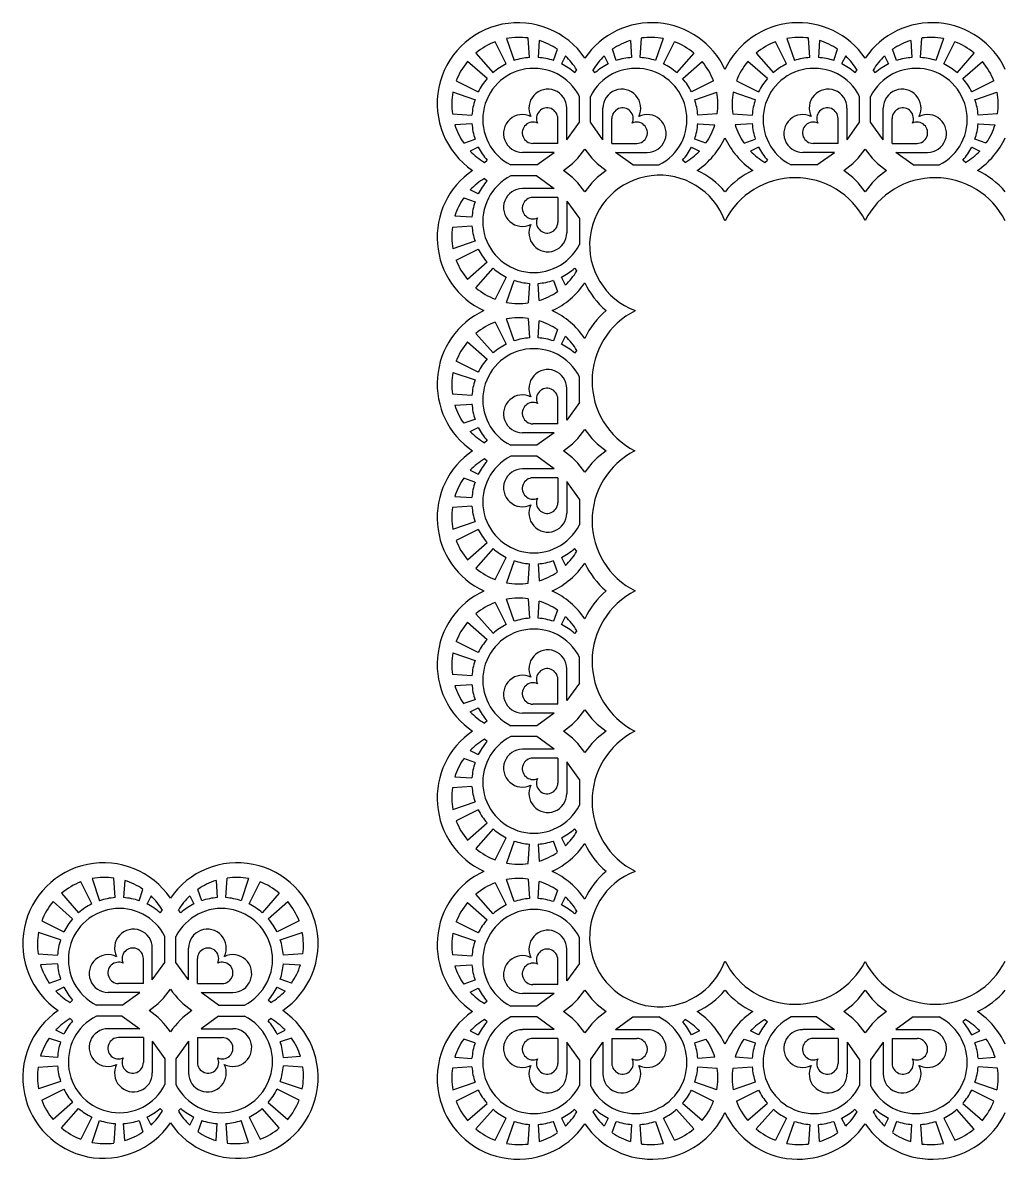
# Model space of a CAD drawing. Extents: x 252 to 535, y 219 to 426.
# Drawn here: x 252.4 to 431.4, y 218.9 to 426 of the extents above; entities that cross this region are included whole.
import ezdxf

# ---------------------------------------------------------------- set-up
doc = ezdxf.new("R2010")
doc.units = 0
doc.layers.get('0').update_dxf_attribs({"linetype": 'CONTINUOUS'})

msp = doc.modelspace()

# ---------------------------------------------------------------- linework, layer by layer
for p, q in [((340.49, 418.47), (338.49, 422.5)), ((340.57, 423.08), (341.92, 419.07)), ((344.74, 419.63), (344.5, 423.18)), ((346.5, 422.74), (346.29, 419.63)), ((363.13, 422.74), (363.34, 419.63)), ((364.89, 419.63), (365.14, 423.18)), ((369.07, 423.08), (367.72, 419.07)), ((369.15, 418.47), (371.15, 422.5)), ((391.56, 418.47), (389.56, 422.5)), ((391.64, 423.08), (392.99, 419.07)), ((395.81, 419.63), (395.57, 423.18)), ((397.57, 422.74), (397.36, 419.63)), ((414.2, 422.74), (414.41, 419.63)), ((415.96, 419.63), (416.2, 423.18)), ((420.14, 423.08), (418.79, 419.07)), ((420.22, 418.47), (422.21, 422.5)), ((334.98, 420.44), (338.09, 416.87)), ((349.11, 419.07), (349.81, 421.13)), ((360.52, 419.07), (359.83, 421.13)), ((374.65, 420.44), (371.54, 416.87)), ((386.05, 420.44), (389.16, 416.87)), ((400.18, 419.07), (400.88, 421.13)), ((411.59, 419.07), (410.9, 421.13)), ((425.72, 420.44), (422.61, 416.87)), ((337, 415.78), (333.43, 418.89)), ((351.27, 419.94), (350.54, 418.47)), ((358.36, 419.94), (359.09, 418.47)), ((372.64, 415.78), (376.21, 418.89)), ((388.07, 415.78), (384.5, 418.89)), ((402.34, 419.94), (401.61, 418.47)), ((409.43, 419.94), (410.16, 418.47)), ((423.71, 415.78), (427.28, 418.89)), ((352.94, 416.87), (353.35, 417.35)), ((356.69, 416.87), (356.28, 417.35)), ((404.01, 416.87), (404.42, 417.35)), ((407.76, 416.87), (407.35, 417.35)), ((331.38, 415.38), (335.4, 413.38)), ((378.26, 415.38), (374.24, 413.38)), ((382.44, 415.38), (386.47, 413.38)), ((429.33, 415.38), (425.31, 413.38)), ((334.8, 411.95), (330.79, 413.3)), ((353.82, 407.83), (353.82, 412.55)), ((355.82, 407.83), (355.82, 412.55)), ((374.83, 411.95), (378.84, 413.3)), ((385.87, 411.95), (381.86, 413.3)), ((404.89, 407.83), (404.89, 412.55)), ((406.89, 407.83), (406.89, 412.55)), ((425.9, 411.95), (429.91, 413.3)), ((351.52, 404.66), (351.52, 410.43)), ((358.12, 404.66), (358.12, 410.43)), ((402.59, 404.66), (402.59, 410.43)), ((409.19, 404.66), (409.19, 410.43)), ((330.69, 409.37), (334.24, 409.13)), ((349.9, 403.97), (349.9, 408.51)), ((359.73, 403.97), (359.73, 408.51)), ((378.94, 409.37), (375.39, 409.13)), ((381.76, 409.37), (385.31, 409.13)), ((400.97, 403.97), (400.97, 408.51)), ((410.8, 403.97), (410.8, 408.51)), ((430.01, 409.37), (426.46, 409.13)), ((334.24, 407.58), (331.14, 407.37)), ((351.52, 404.66), (353.82, 407.83)), ((358.12, 404.66), (355.82, 407.83)), ((375.39, 407.58), (378.5, 407.37)), ((385.31, 407.58), (382.21, 407.37)), ((402.59, 404.66), (404.89, 407.83)), ((409.19, 404.66), (406.89, 407.83)), ((426.46, 407.58), (429.57, 407.37)), ((332.75, 404.06), (334.81, 404.76)), ((349.9, 403.97), (345.36, 403.97)), ((359.73, 403.97), (364.27, 403.97)), ((376.89, 404.06), (374.83, 404.76)), ((383.82, 404.06), (385.87, 404.76)), ((400.97, 403.97), (396.43, 403.97)), ((410.8, 403.97), (415.34, 403.97)), ((427.96, 404.06), (425.9, 404.76)), ((335.4, 403.33), (333.93, 402.6)), ((349.21, 402.36), (343.44, 402.36)), ((346.04, 400.06), (349.21, 402.36)), ((363.59, 400.06), (360.42, 402.36)), ((360.42, 402.36), (366.19, 402.36)), ((374.24, 403.33), (375.7, 402.6)), ((386.47, 403.33), (385, 402.6)), ((400.28, 402.36), (394.51, 402.36)), ((397.11, 400.06), (400.28, 402.36)), ((411.49, 402.36), (417.26, 402.36)), ((414.66, 400.06), (411.49, 402.36)), ((425.3, 403.33), (426.77, 402.6)), ((336.52, 400.52), (337, 400.93)), ((346.04, 400.06), (341.32, 400.06)), ((363.59, 400.06), (368.31, 400.06)), ((373.11, 400.52), (372.63, 400.93)), ((387.59, 400.52), (388.07, 400.93)), ((397.11, 400.06), (392.39, 400.06)), ((414.66, 400.06), (419.38, 400.06)), ((424.18, 400.52), (423.7, 400.93)), ((336.52, 397.59), (337, 397.18)), ((346.04, 398.06), (341.32, 398.06)), ((346.04, 398.06), (349.21, 395.76)), ((335.4, 394.79), (333.93, 395.51)), ((349.21, 395.76), (343.44, 395.76)), ((332.75, 394.05), (334.81, 393.36)), ((349.9, 394.14), (345.36, 394.14)), ((349.9, 394.14), (349.9, 389.6)), ((351.52, 393.45), (351.52, 387.68)), ((351.52, 393.45), (353.82, 390.28)), ((334.24, 390.53), (331.14, 390.74)), ((353.82, 390.28), (353.82, 385.56)), ((330.69, 388.74), (334.24, 388.98)), ((334.8, 386.16), (330.79, 384.81)), ((331.38, 382.73), (335.4, 384.73)), ((337, 382.33), (333.43, 379.22)), ((334.98, 377.67), (338.09, 381.24)), ((352.94, 381.24), (353.35, 380.76)), ((340.49, 379.64), (338.49, 375.62)), ((340.57, 375.03), (341.92, 379.04)), ((349.11, 379.04), (349.81, 376.98)), ((351.27, 378.17), (350.54, 379.64)), ((344.74, 378.48), (344.5, 374.93)), ((346.5, 375.37), (346.29, 378.48)), ((338.49, 371.43), (340.49, 367.41)), ((341.92, 368), (340.57, 372.01)), ((344.5, 372.11), (344.74, 368.56)), ((346.29, 368.56), (346.5, 371.67)), ((338.09, 365.81), (334.98, 369.38)), ((349.81, 370.06), (349.12, 368)), ((350.55, 367.4), (351.27, 368.87)), ((333.43, 367.82), (337, 364.71)), ((353.36, 366.28), (352.94, 365.8)), ((335.4, 362.32), (331.38, 364.32)), ((330.79, 362.24), (334.81, 360.89)), ((353.82, 356.76), (353.82, 361.48)), ((334.24, 358.06), (330.69, 358.31)), ((351.52, 353.59), (351.52, 359.36)), ((331.14, 356.3), (334.24, 356.51)), ((349.9, 352.9), (349.9, 357.44)), ((353.82, 356.76), (351.52, 353.59)), ((334.8, 353.69), (332.75, 353)), ((333.93, 351.53), (335.4, 352.26)), ((349.9, 352.9), (345.36, 352.9)), ((349.21, 351.29), (343.44, 351.29)), ((349.21, 351.29), (346.04, 348.99)), ((337, 349.86), (336.52, 349.45)), ((346.04, 348.99), (341.32, 348.99)), ((337, 346.11), (336.52, 346.52)), ((346.04, 346.99), (341.32, 346.99)), ((349.21, 344.69), (346.04, 346.99)), ((333.93, 344.44), (335.4, 343.71)), ((349.21, 344.69), (343.44, 344.69)), ((334.8, 342.28), (332.75, 342.98)), ((349.9, 343.07), (345.36, 343.07)), ((349.9, 343.07), (349.9, 338.53)), ((353.82, 339.21), (351.52, 342.38)), ((351.52, 342.38), (351.52, 336.61)), ((331.14, 339.67), (334.24, 339.46)), ((334.24, 337.91), (330.69, 337.67)), ((353.82, 339.21), (353.82, 334.49)), ((330.79, 333.74), (334.81, 335.09)), ((335.4, 333.66), (331.38, 331.66)), ((333.43, 328.15), (337, 331.26)), ((338.09, 330.17), (334.98, 326.6)), ((353.36, 329.69), (352.94, 330.17)), ((338.49, 324.54), (340.49, 328.57)), ((341.92, 327.97), (340.57, 323.96)), ((344.5, 323.86), (344.74, 327.41)), ((346.29, 327.41), (346.5, 324.31)), ((349.81, 325.92), (349.12, 327.97)), ((350.55, 328.57), (351.27, 327.1)), ((341.92, 316.93), (340.57, 320.94)), ((344.5, 321.04), (344.74, 317.49)), ((338.49, 320.36), (340.49, 316.34)), ((346.29, 317.49), (346.5, 320.6)), ((349.81, 318.99), (349.12, 316.93)), ((338.09, 314.74), (334.98, 318.31)), ((350.55, 316.34), (351.27, 317.8)), ((333.43, 316.75), (337, 313.64)), ((353.36, 315.21), (352.94, 314.73)), ((335.4, 311.25), (331.38, 313.25)), ((330.79, 311.17), (334.81, 309.82)), ((353.82, 305.69), (353.82, 310.41)), ((334.24, 306.99), (330.69, 307.24)), ((351.52, 302.52), (351.52, 308.29)), ((331.14, 305.23), (334.24, 305.44)), ((349.9, 301.83), (349.9, 306.37)), ((353.82, 305.69), (351.52, 302.52)), ((334.8, 302.62), (332.75, 301.93)), ((333.93, 300.46), (335.4, 301.19)), ((349.21, 300.22), (343.44, 300.22)), ((349.9, 301.83), (345.36, 301.83)), ((349.21, 300.22), (346.04, 297.92)), ((337, 298.79), (336.52, 298.38)), ((346.04, 297.92), (341.32, 297.92)), ((337, 295.04), (336.52, 295.45)), ((346.04, 295.92), (341.32, 295.92)), ((349.21, 293.62), (346.04, 295.92)), ((333.93, 293.37), (335.4, 292.65)), ((349.21, 293.62), (343.44, 293.62)), ((349.9, 292), (345.36, 292)), ((349.9, 292), (349.9, 287.46)), ((334.8, 291.22), (332.75, 291.91)), ((351.52, 291.31), (351.52, 285.54)), ((353.82, 288.14), (351.52, 291.31)), ((331.14, 288.6), (334.24, 288.39)), ((353.82, 288.14), (353.82, 283.42)), ((334.24, 286.84), (330.69, 286.6)), ((330.79, 282.67), (334.81, 284.02)), ((335.4, 282.59), (331.38, 280.59)), ((333.43, 277.08), (337, 280.19)), ((338.09, 279.1), (334.98, 275.53)), ((338.49, 273.48), (340.49, 277.5)), ((350.55, 277.5), (351.27, 276.03)), ((353.36, 278.62), (352.94, 279.1)), ((341.92, 276.9), (340.57, 272.89)), ((344.5, 272.79), (344.74, 276.34)), ((346.29, 276.34), (346.5, 273.24)), ((349.81, 274.85), (349.12, 276.91)), ((264.98, 265.44), (262.98, 269.46)), ((265.06, 270.05), (266.41, 266.04)), ((269.23, 266.6), (268.99, 270.15)), ((271, 269.71), (270.78, 266.6)), ((287.62, 269.71), (287.84, 266.6)), ((289.38, 266.6), (289.63, 270.15)), ((293.56, 270.05), (292.21, 266.04)), ((293.64, 265.44), (295.64, 269.46)), ((338.49, 269.29), (340.49, 265.27)), ((341.92, 265.86), (340.57, 269.87)), ((344.5, 269.97), (344.74, 266.42)), ((346.29, 266.42), (346.5, 269.53)), ((259.47, 267.41), (262.58, 263.84)), ((273.61, 266.04), (274.3, 268.1)), ((285.01, 266.04), (284.32, 268.1)), ((299.15, 267.41), (296.03, 263.84)), ((338.09, 263.67), (334.98, 267.24)), ((349.81, 267.92), (349.12, 265.86)), ((261.49, 262.75), (257.92, 265.86)), ((275.77, 266.91), (275.04, 265.44)), ((282.85, 266.91), (283.58, 265.44)), ((297.13, 262.75), (300.7, 265.86)), ((333.43, 265.68), (337, 262.57)), ((350.55, 265.27), (351.27, 266.73)), ((277.43, 263.84), (277.85, 264.32)), ((281.19, 263.84), (280.77, 264.32)), ((353.36, 264.14), (352.94, 263.67)), ((255.87, 262.35), (259.89, 260.35)), ((302.75, 262.35), (298.73, 260.35)), ((335.4, 260.18), (331.38, 262.18)), ((259.3, 258.92), (255.28, 260.27)), ((278.31, 254.8), (278.31, 259.52)), ((280.31, 254.8), (280.31, 259.52)), ((299.32, 258.92), (303.34, 260.27)), ((330.79, 260.1), (334.81, 258.75)), ((353.82, 254.62), (353.82, 259.34)), ((276.01, 251.63), (276.01, 257.4)), ((282.61, 251.63), (282.61, 257.4)), ((351.52, 251.45), (351.52, 257.22)), ((255.18, 256.34), (258.74, 256.1)), ((274.39, 250.94), (274.39, 255.48)), ((276.01, 251.63), (278.31, 254.8)), ((282.61, 251.63), (280.31, 254.8)), ((284.23, 250.94), (284.23, 255.48)), ((303.44, 256.34), (299.88, 256.1)), ((334.24, 255.92), (330.69, 256.17)), ((349.9, 250.76), (349.9, 255.3)), ((258.74, 254.55), (255.63, 254.34)), ((299.88, 254.55), (302.99, 254.34)), ((331.14, 254.16), (334.24, 254.37)), ((353.82, 254.62), (351.52, 251.45)), ((257.24, 251.03), (259.3, 251.72)), ((274.39, 250.94), (269.86, 250.94)), ((284.23, 250.94), (288.76, 250.94)), ((301.38, 251.03), (299.32, 251.72)), ((334.8, 251.55), (332.75, 250.86)), ((349.9, 250.76), (345.36, 250.76)), ((259.89, 250.29), (258.43, 249.57)), ((273.71, 249.32), (267.94, 249.32)), ((270.54, 247.02), (273.71, 249.32)), ((284.91, 249.32), (290.68, 249.32)), ((288.08, 247.02), (284.91, 249.32)), ((298.73, 250.29), (300.19, 249.57)), ((333.93, 249.39), (335.4, 250.12)), ((349.21, 249.15), (343.44, 249.15)), ((349.21, 249.15), (346.04, 246.85)), ((261.02, 247.49), (261.49, 247.9)), ((270.54, 247.02), (265.81, 247.02)), ((288.08, 247.02), (292.8, 247.02)), ((297.6, 247.49), (297.13, 247.9)), ((337, 247.72), (336.52, 247.31)), ((346.04, 246.85), (341.32, 246.85)), ((261.02, 244.56), (261.49, 244.15)), ((270.54, 245.02), (265.81, 245.02)), ((270.54, 245.02), (273.71, 242.72)), ((288.08, 245.02), (284.91, 242.72)), ((288.08, 245.02), (292.8, 245.02)), ((297.6, 244.56), (297.13, 244.15)), ((337, 243.97), (336.52, 244.39)), ((346.04, 244.85), (341.32, 244.85)), ((349.21, 242.55), (346.04, 244.85)), ((360.42, 242.55), (363.59, 244.85)), ((363.59, 244.85), (368.31, 244.85)), ((372.64, 243.97), (373.11, 244.39)), ((387.59, 244.39), (388.07, 243.97)), ((397.11, 244.85), (392.39, 244.85)), ((397.11, 244.85), (400.28, 242.55)), ((414.66, 244.85), (411.49, 242.55)), ((414.66, 244.85), (419.38, 244.85)), ((424.18, 244.39), (423.7, 243.97)), ((259.89, 241.75), (258.43, 242.48)), ((273.71, 242.72), (267.94, 242.72)), ((284.91, 242.72), (290.68, 242.72)), ((298.73, 241.75), (300.19, 242.48)), ((333.93, 242.3), (335.4, 241.58)), ((349.21, 242.55), (343.44, 242.55)), ((360.42, 242.55), (366.19, 242.55)), ((375.7, 242.3), (374.24, 241.58)), ((386.47, 241.58), (385, 242.3)), ((400.28, 242.55), (394.51, 242.55)), ((411.49, 242.55), (417.26, 242.55)), ((425.3, 241.58), (426.77, 242.3)), ((257.24, 241.02), (259.3, 240.32)), ((274.39, 241.11), (269.86, 241.11)), ((274.39, 241.11), (274.39, 236.57)), ((276.01, 240.42), (276.01, 234.65)), ((276.01, 240.42), (278.31, 237.25)), ((282.61, 240.42), (280.31, 237.25)), ((282.61, 240.42), (282.61, 234.65)), ((284.23, 241.11), (288.76, 241.11)), ((284.23, 241.11), (284.23, 236.57)), ((301.38, 241.02), (299.32, 240.32)), ((334.8, 240.15), (332.75, 240.84)), ((349.9, 240.93), (345.36, 240.93)), ((349.9, 240.93), (349.9, 236.39)), ((353.82, 237.07), (351.52, 240.24)), ((351.52, 240.24), (351.52, 234.47)), ((355.82, 237.07), (358.12, 240.24)), ((358.12, 240.24), (358.12, 234.47)), ((359.73, 240.93), (359.73, 236.39)), ((359.73, 240.93), (364.27, 240.93)), ((374.83, 240.15), (376.89, 240.84)), ((383.82, 240.84), (385.87, 240.15)), ((400.97, 240.93), (396.43, 240.93)), ((400.97, 240.93), (400.97, 236.39)), ((402.59, 240.24), (404.89, 237.07)), ((402.59, 240.24), (402.59, 234.47)), ((409.19, 240.24), (406.89, 237.07)), ((409.19, 240.24), (409.19, 234.47)), ((410.8, 240.93), (410.8, 236.39)), ((410.8, 240.93), (415.34, 240.93)), ((427.96, 240.84), (425.9, 240.15)), ((258.74, 237.5), (255.63, 237.71)), ((278.31, 237.25), (278.31, 232.53)), ((280.31, 237.25), (280.31, 232.53)), ((299.88, 237.5), (302.99, 237.71)), ((331.14, 237.53), (334.24, 237.32)), ((353.82, 237.07), (353.82, 232.35)), ((355.82, 237.07), (355.82, 232.35)), ((378.5, 237.53), (375.39, 237.32)), ((385.31, 237.32), (382.21, 237.54)), ((404.89, 237.07), (404.89, 232.35)), ((406.89, 237.07), (406.89, 232.35)), ((426.46, 237.32), (429.57, 237.54)), ((255.18, 235.71), (258.74, 235.95)), ((303.44, 235.71), (299.88, 235.95)), ((334.24, 235.77), (330.69, 235.53)), ((375.39, 235.77), (378.94, 235.53)), ((381.76, 235.53), (385.31, 235.77)), ((430.01, 235.53), (426.46, 235.77)), ((259.3, 233.13), (255.28, 231.78)), ((299.32, 233.13), (303.34, 231.78)), ((330.79, 231.6), (334.81, 232.95)), ((378.84, 231.6), (374.83, 232.95)), ((385.87, 232.95), (381.86, 231.6)), ((425.9, 232.95), (429.91, 231.6)), ((255.87, 229.7), (259.89, 231.7)), ((302.75, 229.7), (298.73, 231.7)), ((335.4, 231.52), (331.38, 229.52)), ((374.24, 231.52), (378.26, 229.52)), ((382.44, 229.52), (386.47, 231.52)), ((429.33, 229.52), (425.31, 231.52)), ((261.49, 229.3), (257.92, 226.19)), ((259.47, 224.64), (262.58, 228.21)), ((277.43, 228.2), (277.85, 227.73)), ((280.77, 227.73), (281.19, 228.2)), ((299.15, 224.64), (296.03, 228.21)), ((297.13, 229.3), (300.7, 226.19)), ((333.43, 226.01), (337, 229.12)), ((338.09, 228.03), (334.98, 224.46)), ((353.36, 227.55), (352.94, 228.03)), ((356.28, 227.55), (356.69, 228.03)), ((371.54, 228.03), (374.65, 224.46)), ((376.2, 226.01), (372.63, 229.12)), ((388.07, 229.12), (384.5, 226.01)), ((386.05, 224.46), (389.16, 228.03)), ((404.01, 228.03), (404.42, 227.55)), ((407.76, 228.03), (407.35, 227.55)), ((425.72, 224.46), (422.61, 228.03)), ((423.71, 229.12), (427.28, 226.01)), ((264.98, 226.61), (262.98, 222.58)), ((265.06, 222), (266.41, 226.01)), ((273.61, 226.01), (274.3, 223.95)), ((275.77, 225.14), (275.04, 226.6)), ((282.85, 225.14), (283.58, 226.6)), ((285.01, 226.01), (284.32, 223.95)), ((293.56, 222), (292.21, 226.01)), ((293.64, 226.61), (295.64, 222.58)), ((338.49, 222.41), (340.49, 226.43)), ((341.92, 225.84), (340.57, 221.82)), ((349.81, 223.78), (349.12, 225.84)), ((350.55, 226.43), (351.27, 224.96)), ((359.09, 226.43), (358.36, 224.96)), ((359.82, 223.78), (360.52, 225.84)), ((367.71, 225.84), (369.06, 221.82)), ((371.14, 222.41), (369.14, 226.43)), ((391.56, 226.43), (389.56, 222.41)), ((391.64, 221.82), (392.99, 225.84)), ((400.18, 225.84), (400.88, 223.78)), ((402.34, 224.96), (401.61, 226.43)), ((409.43, 224.96), (410.16, 226.43)), ((411.59, 225.84), (410.9, 223.78)), ((420.14, 221.82), (418.79, 225.84)), ((420.22, 226.43), (422.21, 222.41)), ((269.23, 225.45), (268.99, 221.9)), ((271, 222.34), (270.78, 225.45)), ((287.62, 222.34), (287.84, 225.45)), ((289.38, 225.45), (289.63, 221.9)), ((344.5, 221.72), (344.74, 225.27)), ((346.29, 225.27), (346.5, 222.17)), ((363.34, 225.27), (363.13, 222.17)), ((365.13, 221.72), (364.89, 225.27)), ((395.81, 225.27), (395.57, 221.72)), ((397.57, 222.17), (397.36, 225.27)), ((414.2, 222.17), (414.41, 225.27)), ((415.96, 225.27), (416.2, 221.72))]:
    msp.add_line(p, q)
for centre, radius, start, end in [((342.64, 411.24), 14.73, 34.2296, 235.7704), ((367, 411.24), 14.73, 24.9882, 145.7704), ((393.7, 411.24), 14.73, 34.2296, 155.0118), ((418.07, 411.24), 14.73, 24.9882, 145.7704), ((342.84, 411.03), 12.27, 110.7984, 129.8686), ((342.84, 411.03), 12.27, 82.2481, 100.6932), ((342.84, 411.03), 12.27, 55.4087, 72.6411), ((366.79, 411.03), 12.27, 107.3589, 124.5913), ((366.79, 411.03), 12.27, 79.3068, 97.7519), ((366.79, 411.03), 12.27, 50.1314, 69.2016), ((393.91, 411.03), 12.27, 110.7984, 129.8686), ((393.91, 411.03), 12.27, 82.2481, 100.6932), ((393.91, 411.03), 12.27, 55.4087, 72.6411), ((417.86, 411.03), 12.27, 107.3589, 124.5913), ((417.86, 411.03), 12.27, 79.3068, 97.7519), ((417.86, 411.03), 12.27, 50.1314, 69.2016), ((342.84, 411.03), 12.27, 140.1422, 159.2124), ((345.52, 408.36), 11.3, 116.4313, 131.077), ((345.52, 408.36), 11.3, 93.9313, 108.577), ((345.52, 408.36), 11.3, 71.4313, 86.077), ((345.52, 408.36), 11.3, 48.9313, 63.577), ((342.84, 411.03), 12.27, 31.022, 46.5887), ((366.79, 411.03), 12.27, 133.4113, 148.978), ((364.12, 408.36), 11.3, 116.423, 131.0687), ((364.12, 408.36), 11.3, 93.923, 108.5687), ((364.12, 408.36), 11.3, 71.423, 86.0687), ((364.12, 408.36), 11.3, 48.923, 63.5687), ((366.79, 411.03), 12.27, 20.7876, 39.8578), ((393.91, 411.03), 12.27, 140.1422, 159.2124), ((396.59, 408.36), 11.3, 116.4313, 131.077), ((396.59, 408.36), 11.3, 93.9313, 108.577), ((396.59, 408.36), 11.3, 71.4313, 86.077), ((396.59, 408.36), 11.3, 48.9313, 63.577), ((393.91, 411.03), 12.27, 31.022, 46.5887), ((417.86, 411.03), 12.27, 133.4113, 148.978), ((415.19, 408.36), 11.3, 116.423, 131.0687), ((415.19, 408.36), 11.3, 93.923, 108.5687), ((415.19, 408.36), 11.3, 71.423, 86.0687), ((415.19, 408.36), 11.3, 48.923, 63.5687), ((417.86, 411.03), 12.27, 20.7876, 39.8578), ((345.52, 408.36), 9.3, 26.8143, 243.1857), ((364.12, 408.36), 9.3, 296.8143, 153.1857), ((396.59, 408.36), 9.3, 26.8143, 243.1857), ((415.19, 408.36), 9.3, 296.8143, 153.1857), ((345.52, 408.36), 11.3, 138.9313, 153.577), ((364.12, 408.36), 11.3, 26.423, 41.0687), ((396.59, 408.36), 11.3, 138.9313, 153.577), ((415.19, 408.36), 11.3, 26.423, 41.0687), ((342.84, 411.03), 12.27, 169.3174, 187.7622), ((348.07, 410.43), 3.44, 0, 206.893), ((361.56, 410.43), 3.44, 333.107, 180), ((366.79, 411.03), 12.27, 352.2378, 10.6826), ((393.91, 411.03), 12.27, 169.3174, 187.7622), ((399.14, 410.43), 3.44, 0, 206.893), ((412.63, 410.43), 3.44, 333.107, 180), ((417.86, 411.03), 12.27, 352.2378, 10.6826), ((345.52, 408.36), 11.3, 161.4313, 176.077), ((347.95, 408.51), 1.94, 0, 205.466), ((361.68, 408.51), 1.94, 334.534, 180), ((364.12, 408.36), 11.3, 3.923, 18.5687), ((396.59, 408.36), 11.3, 161.4313, 176.077), ((399.02, 408.51), 1.94, 0, 205.466), ((412.75, 408.51), 1.94, 334.534, 180), ((415.19, 408.36), 11.3, 3.923, 18.5687), ((343.44, 405.8), 3.44, 63.107, 270), ((345.36, 405.92), 1.94, 64.534, 270), ((364.27, 405.92), 1.94, 270, 115.466), ((366.19, 405.8), 3.44, 270, 116.893), ((394.51, 405.8), 3.44, 63.107, 270), ((396.43, 405.92), 1.94, 64.534, 270), ((415.34, 405.92), 1.94, 270, 115.466), ((417.26, 405.8), 3.44, 270, 116.893), ((342.84, 411.03), 12.27, 197.369, 214.6008), ((345.52, 408.36), 11.3, 183.9313, 198.577), ((364.12, 408.36), 11.3, 341.423, 356.0687), ((366.79, 411.03), 12.27, 325.3992, 342.631), ((393.91, 411.03), 12.27, 197.369, 214.6008), ((396.59, 408.36), 11.3, 183.9313, 198.577), ((415.19, 408.36), 11.3, 341.423, 356.0687), ((417.86, 411.03), 12.27, 325.3992, 342.631), ((367, 411.24), 14.73, 304.2296, 335.0118), ((393.7, 411.24), 14.73, 204.9882, 235.7704), ((418.07, 411.24), 14.73, 304.2296, 335.0118), ((342.84, 411.03), 12.27, 223.4205, 238.9865), ((345.52, 408.36), 11.3, 206.4313, 221.077), ((342.64, 411.24), 14.73, 304.2296, 325.7704), ((367, 411.24), 14.73, 214.2296, 235.7704), ((364.12, 408.36), 11.3, 318.923, 333.5687), ((366.79, 411.03), 12.27, 301.0135, 316.5795), ((393.91, 411.03), 12.27, 223.4205, 238.9865), ((396.59, 408.36), 11.3, 206.4313, 221.077), ((393.7, 411.24), 14.73, 304.2296, 325.7704), ((418.07, 411.24), 14.73, 214.2296, 235.7704), ((415.19, 408.36), 11.3, 318.923, 333.5687), ((417.86, 411.03), 12.27, 301.0135, 316.5795), ((342.64, 386.87), 14.73, 124.2296, 245.0118), ((342.84, 387.08), 12.27, 121.0135, 136.5795), ((345.52, 389.76), 9.3, 116.8143, 333.1857), ((342.64, 386.87), 14.73, 34.2296, 55.7704), ((367, 386.87), 14.73, 124.2296, 145.7704), ((368.41, 385.46), 12.73, 20.3316, 249.6684), ((369.09, 385.69), 14.73, 40.1254, 65.1179), ((391.62, 385.69), 14.73, 114.8821, 139.8746), ((393.14, 383.41), 14.33, 27.1919, 153.135), ((393.7, 386.87), 14.73, 34.2296, 55.7704), ((418.07, 386.87), 14.73, 124.2296, 145.7704), ((418.63, 383.41), 14.33, 26.865, 152.8081), ((420.16, 385.69), 14.73, 40.1254, 65.1179), ((345.52, 389.76), 11.3, 138.923, 153.5687), ((343.44, 392.31), 3.44, 90, 296.893), ((342.84, 387.08), 12.27, 145.3992, 162.631), ((345.36, 392.19), 1.94, 90, 295.466), ((345.52, 389.76), 11.3, 161.423, 176.0687), ((348.07, 387.68), 3.44, 153.107, 360), ((347.95, 389.6), 1.94, 154.534, 360), ((342.84, 387.08), 12.27, 172.2378, 190.6826), ((345.52, 389.76), 11.3, 183.923, 198.5687), ((345.52, 389.76), 11.3, 206.423, 221.0687), ((342.84, 387.08), 12.27, 200.7876, 219.8578), ((345.52, 389.76), 11.3, 228.923, 243.5687), ((345.52, 389.76), 11.3, 296.423, 311.0687), ((345.52, 389.76), 11.3, 251.423, 266.0687), ((345.52, 389.76), 11.3, 273.923, 288.5687), ((342.84, 387.08), 12.27, 313.4113, 328.978), ((342.84, 387.08), 12.27, 230.1314, 249.2016), ((342.84, 387.08), 12.27, 287.3589, 304.5913), ((342.64, 386.87), 14.73, 294.9882, 325.7704), ((368.18, 384.79), 14.73, 204.8821, 229.8746), ((342.84, 387.08), 12.27, 259.3068, 277.7519), ((342.64, 360.17), 14.73, 114.9882, 235.7704), ((342.64, 360.17), 14.73, 34.2296, 65.0118), ((368.18, 362.26), 14.73, 130.1254, 155.1179), ((370.46, 360.73), 14.33, 116.865, 242.8081), ((342.84, 359.96), 12.27, 110.7876, 129.8578), ((342.84, 359.96), 12.27, 82.2378, 100.6826), ((342.84, 359.96), 12.27, 55.3992, 72.631), ((345.52, 357.29), 11.3, 93.923, 108.5687), ((345.52, 357.29), 11.3, 71.423, 86.0687), ((342.84, 359.96), 12.27, 31.0135, 46.5795), ((342.84, 359.96), 12.27, 140.1314, 159.2016), ((345.52, 357.29), 9.3, 26.8143, 243.1857), ((345.52, 357.29), 11.3, 116.423, 131.0687), ((345.52, 357.29), 11.3, 48.923, 63.5687), ((345.52, 357.29), 11.3, 138.923, 153.5687), ((348.07, 359.36), 3.44, 0, 206.893), ((342.84, 359.96), 12.27, 169.3068, 187.7519), ((345.52, 357.29), 11.3, 161.423, 176.0687), ((343.44, 354.73), 3.44, 63.107, 270), ((347.95, 357.44), 1.94, 0, 205.466), ((342.84, 359.96), 12.27, 197.3589, 214.5913), ((345.52, 357.29), 11.3, 183.923, 198.5687), ((345.36, 354.85), 1.94, 64.534, 270), ((345.52, 357.29), 11.3, 206.423, 221.0687), ((342.84, 359.96), 12.27, 223.4113, 238.978), ((342.64, 360.17), 14.73, 304.2296, 325.7704), ((367, 360.17), 14.73, 214.2296, 235.7704), ((342.64, 335.81), 14.73, 124.2296, 245.0118), ((342.64, 335.81), 14.73, 34.2296, 55.7704), ((367, 335.81), 14.73, 124.2296, 145.7704), ((370.46, 335.24), 14.33, 117.1919, 243.135), ((342.84, 336.01), 12.27, 121.022, 136.5887), ((345.52, 338.69), 11.3, 138.9313, 153.577), ((345.52, 338.69), 9.3, 116.8143, 333.1857), ((343.44, 341.24), 3.44, 90, 296.893), ((342.84, 336.01), 12.27, 145.4087, 162.6411), ((345.52, 338.69), 11.3, 161.4313, 176.077), ((345.36, 341.12), 1.94, 90, 295.466), ((342.84, 336.01), 12.27, 172.2481, 190.6932), ((345.52, 338.69), 11.3, 183.9313, 198.577), ((348.07, 336.61), 3.44, 153.107, 360), ((347.95, 338.53), 1.94, 154.534, 360), ((345.52, 338.69), 11.3, 206.4313, 221.077), ((342.84, 336.01), 12.27, 200.7984, 219.8686), ((345.52, 338.69), 11.3, 228.9313, 243.577), ((345.52, 338.69), 11.3, 296.4313, 311.077), ((342.84, 336.01), 12.27, 313.4205, 328.9865), ((345.52, 338.69), 11.3, 251.4313, 266.077), ((345.52, 338.69), 11.3, 273.9313, 288.577), ((342.64, 335.81), 14.73, 294.9882, 325.7704), ((368.18, 333.72), 14.73, 204.8821, 229.8746), ((342.84, 336.01), 12.27, 230.1422, 249.2124), ((342.84, 336.01), 12.27, 287.369, 304.6008), ((342.84, 336.01), 12.27, 259.3174, 277.7622), ((342.64, 309.1), 14.73, 114.9882, 235.7704), ((342.84, 308.89), 12.27, 82.2378, 100.6826), ((342.64, 309.1), 14.73, 34.2296, 65.0118), ((368.18, 311.19), 14.73, 130.1254, 155.1179), ((370.46, 309.67), 14.33, 116.865, 242.8081), ((342.84, 308.89), 12.27, 110.7876, 129.8578), ((342.84, 308.89), 12.27, 55.3992, 72.631), ((345.52, 306.22), 11.3, 93.923, 108.5687), ((345.52, 306.22), 11.3, 71.423, 86.0687), ((342.84, 308.89), 12.27, 31.0135, 46.5795), ((342.84, 308.89), 12.27, 140.1314, 159.2016), ((345.52, 306.22), 9.3, 26.8143, 243.1857), ((345.52, 306.22), 11.3, 116.423, 131.0687), ((345.52, 306.22), 11.3, 48.923, 63.5687), ((345.52, 306.22), 11.3, 138.923, 153.5687), ((342.84, 308.89), 12.27, 169.3068, 187.7519), ((348.07, 308.29), 3.44, 0, 206.893), ((345.52, 306.22), 11.3, 161.423, 176.0687), ((343.44, 303.66), 3.44, 63.107, 270), ((347.95, 306.37), 1.94, 0, 205.466), ((342.84, 308.89), 12.27, 197.3589, 214.5913), ((345.52, 306.22), 11.3, 183.923, 198.5687), ((345.36, 303.78), 1.94, 64.534, 270), ((342.84, 308.89), 12.27, 223.4113, 238.978), ((345.52, 306.22), 11.3, 206.423, 221.0687), ((342.64, 309.1), 14.73, 304.2296, 325.7704), ((367, 309.1), 14.73, 214.2296, 235.7704), ((342.64, 284.74), 14.73, 124.2296, 245.0118), ((342.64, 284.74), 14.73, 34.2296, 55.7704), ((367, 284.74), 14.73, 124.2296, 145.7704), ((370.46, 284.17), 14.33, 117.1919, 243.135), ((342.84, 284.94), 12.27, 121.022, 136.5887), ((345.52, 287.62), 11.3, 138.9313, 153.577), ((345.52, 287.62), 9.3, 116.8143, 333.1857), ((343.44, 290.17), 3.44, 90, 296.893), ((345.36, 290.06), 1.94, 90, 295.466), ((342.84, 284.94), 12.27, 145.4087, 162.6411), ((345.52, 287.62), 11.3, 161.4313, 176.077), ((347.95, 287.46), 1.94, 154.534, 360), ((342.84, 284.94), 12.27, 172.2481, 190.6932), ((345.52, 287.62), 11.3, 183.9313, 198.577), ((348.07, 285.54), 3.44, 153.107, 360), ((345.52, 287.62), 11.3, 206.4313, 221.077), ((342.84, 284.94), 12.27, 200.7984, 219.8686), ((345.52, 287.62), 11.3, 228.9313, 243.577), ((345.52, 287.62), 11.3, 296.4313, 311.077), ((342.84, 284.94), 12.27, 313.4205, 328.9865), ((342.84, 284.94), 12.27, 230.1422, 249.2124), ((345.52, 287.62), 11.3, 251.4313, 266.077), ((345.52, 287.62), 11.3, 273.9313, 288.577), ((342.64, 284.74), 14.73, 294.9882, 325.7704), ((368.18, 282.65), 14.73, 204.8821, 229.8746), ((342.84, 284.94), 12.27, 287.369, 304.6008), ((267.13, 258.21), 14.73, 34.2296, 235.7704), ((291.49, 258.21), 14.73, 304.2296, 145.7704), ((342.64, 258.03), 14.73, 114.9882, 235.7704), ((342.84, 284.94), 12.27, 259.3174, 277.7622), ((342.64, 258.03), 14.73, 34.2296, 65.0118), ((368.18, 260.12), 14.73, 130.1254, 155.1179), ((368.41, 259.44), 12.73, 110.3316, 339.6684), ((267.34, 258), 12.27, 110.7984, 129.8686), ((267.34, 258), 12.27, 82.2481, 100.6932), ((267.34, 258), 12.27, 55.4087, 72.6411), ((291.28, 258), 12.27, 107.3589, 124.5913), ((291.28, 258), 12.27, 79.3068, 97.7519), ((291.28, 258), 12.27, 50.1314, 69.2016), ((342.84, 257.82), 12.27, 110.7876, 129.8578), ((342.84, 257.82), 12.27, 82.2378, 100.6826), ((342.84, 257.82), 12.27, 55.3992, 72.631), ((267.34, 258), 12.27, 140.1422, 159.2124), ((270.01, 255.32), 11.3, 116.4313, 131.077), ((270.01, 255.32), 11.3, 93.9313, 108.577), ((270.01, 255.32), 11.3, 71.4313, 86.077), ((270.01, 255.32), 11.3, 48.9313, 63.577), ((267.34, 258), 12.27, 31.022, 46.5887), ((291.28, 258), 12.27, 133.4113, 148.978), ((288.61, 255.32), 11.3, 116.423, 131.0687), ((288.61, 255.32), 11.3, 93.923, 108.5687), ((288.61, 255.32), 11.3, 71.423, 86.0687), ((288.61, 255.32), 11.3, 48.923, 63.5687), ((291.28, 258), 12.27, 20.7876, 39.8578), ((342.84, 257.82), 12.27, 140.1314, 159.2016), ((345.52, 255.15), 11.3, 116.423, 131.0687), ((345.52, 255.15), 11.3, 93.923, 108.5687), ((345.52, 255.15), 11.3, 71.423, 86.0687), ((345.52, 255.15), 11.3, 48.923, 63.5687), ((342.84, 257.82), 12.27, 31.0135, 46.5795), ((270.01, 255.32), 9.3, 26.8143, 243.1857), ((288.61, 255.32), 9.3, 296.8143, 153.1857), ((345.52, 255.15), 9.3, 26.8143, 243.1857), ((270.01, 255.32), 11.3, 138.9313, 153.577), ((288.61, 255.32), 11.3, 26.423, 41.0687), ((345.52, 255.15), 11.3, 138.923, 153.5687), ((267.34, 258), 12.27, 169.3174, 187.7622), ((270.01, 255.32), 11.3, 161.4313, 176.077), ((272.57, 257.4), 3.44, 0, 206.893), ((286.05, 257.4), 3.44, 333.107, 180), ((288.61, 255.32), 11.3, 3.923, 18.5687), ((291.28, 258), 12.27, 352.2378, 10.6826), ((342.84, 257.82), 12.27, 169.3068, 187.7519), ((348.07, 257.22), 3.44, 0, 206.893), ((272.45, 255.48), 1.94, 0, 205.466), ((286.17, 255.48), 1.94, 334.534, 180), ((345.52, 255.15), 11.3, 161.423, 176.0687), ((347.95, 255.3), 1.94, 0, 205.466), ((267.94, 252.77), 3.44, 63.107, 270), ((269.86, 252.89), 1.94, 64.534, 270), ((288.76, 252.89), 1.94, 270, 115.466), ((290.68, 252.77), 3.44, 270, 116.893), ((343.44, 252.59), 3.44, 63.107, 270), ((393.14, 261.5), 14.33, 206.865, 332.8081), ((418.63, 261.5), 14.33, 207.1919, 333.135), ((267.34, 258), 12.27, 197.369, 214.6008), ((270.01, 255.32), 11.3, 183.9313, 198.577), ((288.61, 255.32), 11.3, 341.423, 356.0687), ((291.28, 258), 12.27, 325.3992, 342.631), ((342.84, 257.82), 12.27, 197.3589, 214.5913), ((345.52, 255.15), 11.3, 183.923, 198.5687), ((345.36, 252.71), 1.94, 64.534, 270), ((267.34, 258), 12.27, 223.4205, 238.9865), ((270.01, 255.32), 11.3, 206.4313, 221.077), ((267.13, 258.21), 14.73, 304.2296, 325.7704), ((291.49, 258.21), 14.73, 214.2296, 235.7704), ((288.61, 255.32), 11.3, 318.923, 333.5687), ((291.28, 258), 12.27, 301.0135, 316.5795), ((342.84, 257.82), 12.27, 223.4113, 238.978), ((345.52, 255.15), 11.3, 206.423, 221.0687), ((342.64, 258.03), 14.73, 304.2296, 325.7704), ((367, 258.03), 14.73, 214.2296, 235.7704), ((369.09, 259.21), 14.73, 294.8821, 319.8746), ((391.62, 259.21), 14.73, 220.1254, 245.1179), ((393.7, 258.03), 14.73, 304.2296, 325.7704), ((418.07, 258.03), 14.73, 214.2296, 235.7704), ((420.16, 259.21), 14.73, 294.8821, 319.8746), ((267.13, 233.84), 14.73, 124.2296, 325.7704), ((267.34, 234.05), 12.27, 121.0135, 136.5795), ((270.01, 236.72), 9.3, 116.8143, 333.1857), ((267.13, 233.84), 14.73, 34.2296, 55.7704), ((291.49, 233.84), 14.73, 124.2296, 145.7704), ((291.49, 233.84), 14.73, 214.2296, 55.7704), ((288.61, 236.72), 9.3, 206.8143, 63.1857), ((291.28, 234.05), 12.27, 43.4205, 58.9865), ((342.64, 233.67), 14.73, 124.2296, 325.7704), ((342.84, 233.87), 12.27, 121.022, 136.5887), ((345.52, 236.55), 9.3, 116.8143, 333.1857), ((342.64, 233.67), 14.73, 34.2296, 55.7704), ((367, 233.67), 14.73, 124.2296, 145.7704), ((364.12, 236.55), 9.3, 206.8143, 63.1857), ((366.79, 233.87), 12.27, 43.4113, 58.978), ((367, 233.67), 14.73, 24.9882, 55.7704), ((393.7, 233.67), 14.73, 124.2296, 155.0118), ((393.91, 233.87), 12.27, 121.0135, 136.5795), ((396.59, 236.55), 9.3, 116.8143, 333.1857), ((393.7, 233.67), 14.73, 34.2296, 55.7704), ((418.07, 233.67), 14.73, 124.2296, 145.7704), ((415.19, 236.55), 9.3, 206.8143, 63.1857), ((417.86, 233.87), 12.27, 43.4205, 58.9865), ((418.07, 233.67), 14.73, 24.9882, 55.7704), ((270.01, 236.72), 11.3, 138.923, 153.5687), ((267.94, 239.28), 3.44, 90, 296.893), ((290.68, 239.28), 3.44, 243.107, 90), ((288.61, 236.72), 11.3, 26.4313, 41.077), ((345.52, 236.55), 11.3, 138.9313, 153.577), ((343.44, 239.1), 3.44, 90, 296.893), ((366.19, 239.1), 3.44, 243.107, 90), ((364.12, 236.55), 11.3, 26.423, 41.0687), ((396.59, 236.55), 11.3, 138.923, 153.5687), ((394.51, 239.1), 3.44, 90, 296.893), ((417.26, 239.1), 3.44, 243.107, 90), ((415.19, 236.55), 11.3, 26.4313, 41.077), ((267.34, 234.05), 12.27, 145.3992, 162.631), ((270.01, 236.72), 11.3, 161.423, 176.0687), ((269.86, 239.16), 1.94, 90, 295.466), ((288.76, 239.16), 1.94, 244.534, 90), ((288.61, 236.72), 11.3, 3.9313, 18.577), ((291.28, 234.05), 12.27, 17.369, 34.6008), ((342.84, 233.87), 12.27, 145.4087, 162.6411), ((345.36, 238.99), 1.94, 90, 295.466), ((364.27, 238.99), 1.94, 244.534, 90), ((366.79, 233.87), 12.27, 17.3589, 34.5913), ((393.91, 233.87), 12.27, 145.3992, 162.631), ((396.43, 238.99), 1.94, 90, 295.466), ((415.34, 238.99), 1.94, 244.534, 90), ((417.86, 233.87), 12.27, 17.369, 34.6008), ((345.52, 236.55), 11.3, 161.4313, 176.077), ((364.12, 236.55), 11.3, 3.923, 18.5687), ((396.59, 236.55), 11.3, 161.423, 176.0687), ((415.19, 236.55), 11.3, 3.9313, 18.577), ((272.57, 234.65), 3.44, 153.107, 360), ((272.45, 236.57), 1.94, 154.534, 360), ((286.05, 234.65), 3.44, 180, 26.893), ((286.17, 236.57), 1.94, 180, 25.466), ((348.07, 234.47), 3.44, 153.107, 360), ((347.95, 236.39), 1.94, 154.534, 360), ((361.56, 234.47), 3.44, 180, 26.893), ((361.68, 236.39), 1.94, 180, 25.466), ((399.14, 234.47), 3.44, 153.107, 360), ((399.02, 236.39), 1.94, 154.534, 360), ((412.63, 234.47), 3.44, 180, 26.893), ((412.75, 236.39), 1.94, 180, 25.466), ((267.34, 234.05), 12.27, 172.2378, 190.6826), ((270.01, 236.72), 11.3, 183.923, 198.5687), ((288.61, 236.72), 11.3, 341.4313, 356.077), ((291.28, 234.05), 12.27, 349.3174, 7.7622), ((342.84, 233.87), 12.27, 172.2481, 190.6932), ((345.52, 236.55), 11.3, 183.9313, 198.577), ((364.12, 236.55), 11.3, 341.423, 356.0687), ((366.79, 233.87), 12.27, 349.3068, 7.7519), ((393.91, 233.87), 12.27, 172.2378, 190.6826), ((396.59, 236.55), 11.3, 183.923, 198.5687), ((415.19, 236.55), 11.3, 341.4313, 356.077), ((417.86, 233.87), 12.27, 349.3174, 7.7622), ((270.01, 236.72), 11.3, 206.423, 221.0687), ((288.61, 236.72), 11.3, 318.9313, 333.577), ((345.52, 236.55), 11.3, 206.4313, 221.077), ((364.12, 236.55), 11.3, 318.923, 333.5687), ((396.59, 236.55), 11.3, 206.423, 221.0687), ((415.19, 236.55), 11.3, 318.9313, 333.577), ((267.34, 234.05), 12.27, 200.7876, 219.8578), ((270.01, 236.72), 11.3, 228.923, 243.5687), ((270.01, 236.72), 11.3, 296.423, 311.0687), ((288.61, 236.72), 11.3, 228.9313, 243.577), ((288.61, 236.72), 11.3, 296.4313, 311.077), ((291.28, 234.05), 12.27, 320.1422, 339.2124), ((342.84, 233.87), 12.27, 200.7984, 219.8686), ((345.52, 236.55), 11.3, 228.9313, 243.577), ((345.52, 236.55), 11.3, 296.4313, 311.077), ((364.12, 236.55), 11.3, 228.923, 243.5687), ((364.12, 236.55), 11.3, 296.423, 311.0687), ((366.79, 233.87), 12.27, 320.1314, 339.2016), ((393.91, 233.87), 12.27, 200.7876, 219.8578), ((396.59, 236.55), 11.3, 228.923, 243.5687), ((396.59, 236.55), 11.3, 296.423, 311.0687), ((415.19, 236.55), 11.3, 228.9313, 243.577), ((415.19, 236.55), 11.3, 296.4313, 311.077), ((417.86, 233.87), 12.27, 320.1422, 339.2124), ((270.01, 236.72), 11.3, 251.423, 266.0687), ((270.01, 236.72), 11.3, 273.923, 288.5687), ((267.34, 234.05), 12.27, 313.4113, 328.978), ((291.28, 234.05), 12.27, 211.022, 226.5887), ((288.61, 236.72), 11.3, 251.4313, 266.077), ((288.61, 236.72), 11.3, 273.9313, 288.577), ((345.52, 236.55), 11.3, 251.4313, 266.077), ((345.52, 236.55), 11.3, 273.9313, 288.577), ((342.84, 233.87), 12.27, 313.4205, 328.9865), ((367, 233.67), 14.73, 214.2296, 335.0118), ((366.79, 233.87), 12.27, 211.0135, 226.5795), ((364.12, 236.55), 11.3, 251.423, 266.0687), ((364.12, 236.55), 11.3, 273.923, 288.5687), ((393.7, 233.67), 14.73, 204.9882, 325.7704), ((396.59, 236.55), 11.3, 251.423, 266.0687), ((396.59, 236.55), 11.3, 273.923, 288.5687), ((393.91, 233.87), 12.27, 313.4113, 328.978), ((418.07, 233.67), 14.73, 214.2296, 335.0118), ((417.86, 233.87), 12.27, 211.022, 226.5887), ((415.19, 236.55), 11.3, 251.4313, 266.077), ((415.19, 236.55), 11.3, 273.9313, 288.577), ((267.34, 234.05), 12.27, 230.1314, 249.2016), ((267.34, 234.05), 12.27, 287.3589, 304.5913), ((291.28, 234.05), 12.27, 235.4087, 252.6411), ((291.28, 234.05), 12.27, 290.7984, 309.8686), ((342.84, 233.87), 12.27, 230.1422, 249.2124), ((342.84, 233.87), 12.27, 287.369, 304.6008), ((366.79, 233.87), 12.27, 235.3992, 252.631), ((366.79, 233.87), 12.27, 290.7876, 309.8578), ((393.91, 233.87), 12.27, 230.1314, 249.2016), ((393.91, 233.87), 12.27, 287.3589, 304.5913), ((417.86, 233.87), 12.27, 235.4087, 252.6411), ((417.86, 233.87), 12.27, 290.7984, 309.8686), ((267.34, 234.05), 12.27, 259.3068, 277.7519), ((291.28, 234.05), 12.27, 262.2481, 280.6932), ((342.84, 233.87), 12.27, 259.3174, 277.7622), ((366.79, 233.87), 12.27, 262.2378, 280.6826), ((393.91, 233.87), 12.27, 259.3068, 277.7519), ((417.86, 233.87), 12.27, 262.2481, 280.6932)]:
    msp.add_arc(centre, radius, start, end)

doc.saveas('drawing.dxf')
